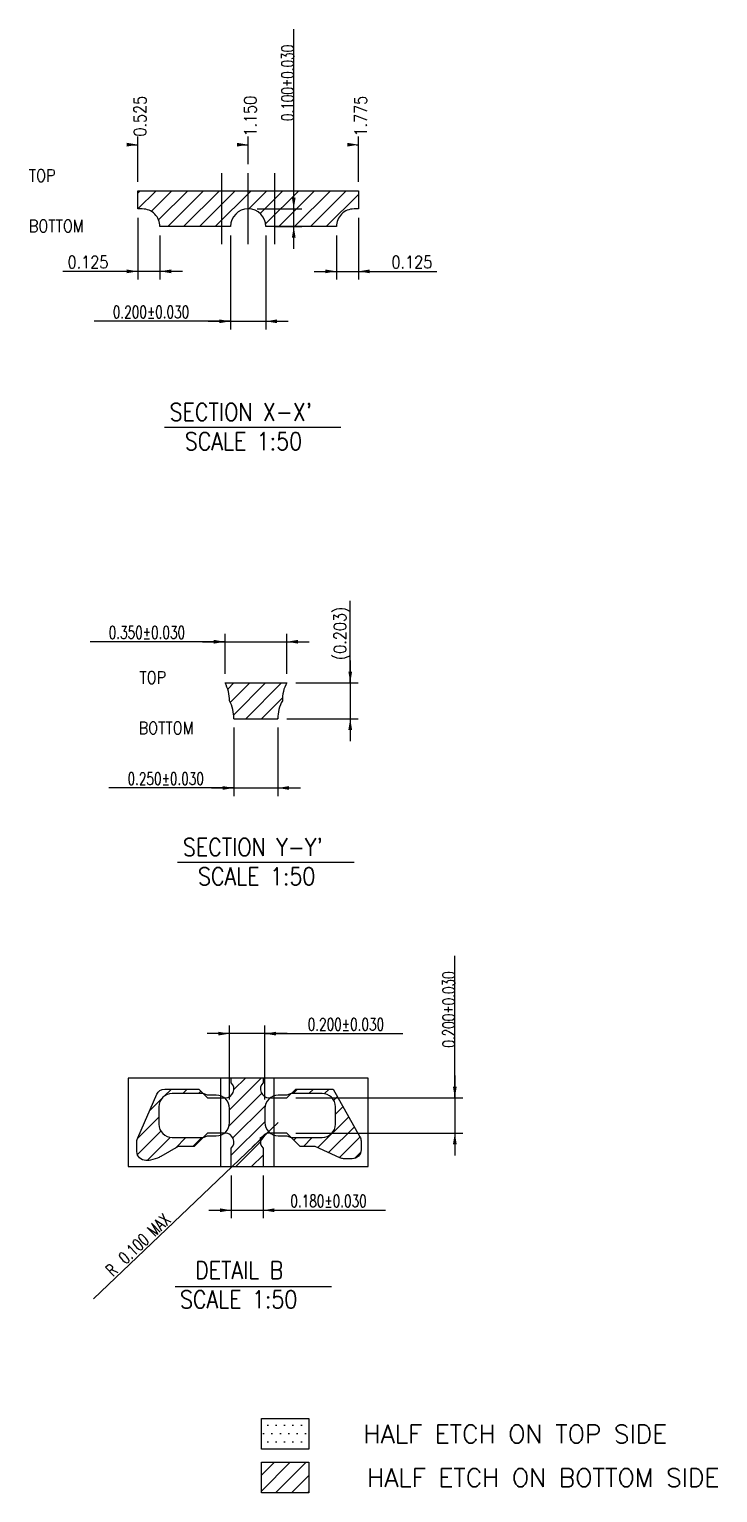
# Model space of a CAD drawing. Header units: millimetres. Extents: x 480.3 to 494.7, y 199.4 to 208.6.
# Drawn here: x 490.81 to 494.71, y 199.36 to 207.66 of the extents above; entities that cross this region are included whole.
import ezdxf

# ---------------------------------------------------------------- set-up
doc = ezdxf.new("R2010")
doc.units = ezdxf.units.MM
for name, pattern in [('CENTER', [12, 7.5, -1.5, 1.5, -1.5]), ('DASHED', [4.5, 3, -1.5]), ('PHANTOM', [15, 7.5, -1.5, 1.5, -1.5, 1.5, -1.5])]:
    doc.linetypes.add(name, pattern=pattern)
for name, color, linetype in [('3', 7, 'Continuous'), ('3D', 4, 'Continuous'), ('TEMPLATE', 6, 'Continuous')]:
    doc.layers.add(name, color=color, linetype=linetype)
doc.styles.add('SIMPLEX', font='SIMPLEX')
doc.styles.get("Standard").update_dxf_attribs({"font": 'ROMANS', "bigfont": 'EXTFONT2'})
pattern_1 = [(45, (-47.4901, 56.66132), (-0.0449012806, 0.0449012806), [])]

msp = doc.modelspace()

# ---------------------------------------------------------------- hatches: boundary and pattern name
at = {"layer": '3'}
h = msp.add_hatch(dxfattribs=at)
h.set_pattern_fill('ANSI31', color=256, scale=0.02)
h.set_pattern_definition(pattern_1)
h.paths.add_polyline_path([(491.8958, 206.7402), (491.4208, 206.7402), (491.4208, 206.6372), (491.4458, 206.6372, -0.414214), (491.5458, 206.5372), (491.8958, 206.5372)])
h.paths.add_polyline_path([(492.0458, 206.7402), (491.8958, 206.7402), (491.8958, 206.5372), (491.9458, 206.5372, -0.414214), (492.0458, 206.6372)])
h.paths.add_polyline_path([(492.1958, 206.7402), (492.0458, 206.7402), (492.0458, 206.6372, -0.414214), (492.1458, 206.5372), (492.1958, 206.5372)])
h.paths.add_polyline_path([(492.6708, 206.7402), (492.304, 206.7402), (492.304, 206.5372), (492.5458, 206.5372, -0.414214), (492.6458, 206.6372), (492.6708, 206.6372)])
h.paths.add_polyline_path([(492.304, 206.7402), (492.1958, 206.7402), (492.1958, 206.6372), (492.304, 206.6372)])
h.paths.add_polyline_path([(492.304, 206.6372), (492.1958, 206.6372), (492.1958, 206.5372), (492.304, 206.5372)])
h = msp.add_hatch(dxfattribs=at)
h.set_pattern_fill('ANSI31', color=256, scale=0.02)
h.set_pattern_definition(pattern_1)
h.paths.add_polyline_path([(492.2644, 203.9488), (491.9144, 203.9488, -0.132977), (491.9394, 203.8473, -0.132977), (491.9644, 203.7458), (492.2144, 203.7458, -0.132977), (492.2394, 203.8473, -0.132977)])
at = {"layer": '3D'}
h = msp.add_hatch(dxfattribs=at)
h.set_pattern_fill('ANSI31', color=256, scale=0.02, style=0, pattern_type=2)
h.set_pattern_definition([(45, (487.39167, 203.59807), (-0.04472136, 0.04472136), [])])
h.paths.add_polyline_path([(491.4194, 201.3684, 0.10331), (491.4152, 201.3484), (491.4152, 201.29, 0.414214), (491.4652, 201.24), (491.4777, 201.24, 0.072911), (491.4921, 201.2422), (491.5311, 201.2538, 0.059117), (491.5505, 201.2623), (491.6497, 201.32), (491.7402, 201.32), (491.7902, 201.37), (491.6152, 201.37, -0.414214), (491.5402, 201.445), (491.5402, 201.545, -0.414214), (491.6152, 201.62), (491.7902, 201.62), (491.7652, 201.6451), (491.573, 201.6451, 0.298145), (491.5271, 201.6151)])
h.paths.add_polyline_path([(492.528, 201.6451), (492.3152, 201.6451), (492.2902, 201.62), (492.4652, 201.62, -0.414214), (492.5402, 201.545), (492.5402, 201.445, -0.414214), (492.4652, 201.37), (492.2902, 201.37), (492.3402, 201.32), (492.4245, 201.32), (492.5654, 201.2547, 0.109048), (492.5864, 201.25), (492.6352, 201.25, 0.414214), (492.6852, 201.3), (492.6852, 201.3505, 0.128042), (492.6789, 201.3748)])
h.paths.add_polyline_path([(491.9502, 201.7075), (491.9502, 201.6808, -0.671801), (491.9152, 201.595), (491.9102, 201.595, -0.236068), (491.9402, 201.535), (491.9402, 201.455, -0.236068), (491.9102, 201.395), (491.9152, 201.395, -0.671801), (491.9502, 201.3093), (491.9502, 201.205), (492.1302, 201.205), (492.1302, 201.3093, -0.671801), (492.1652, 201.395), (492.1702, 201.395, -0.236068), (492.1402, 201.455), (492.1402, 201.535, -0.236068), (492.1702, 201.595), (492.1652, 201.595, -0.671801), (492.1302, 201.6808), (492.1302, 201.7075)])
at = {"layer": 'TEMPLATE'}
h = msp.add_hatch(dxfattribs=at)
h.set_pattern_fill('DOTS', scale=0.03)
h.paths.add_polyline_path([(492.1213, 199.7757), (492.3887, 199.7757), (492.3887, 199.6029), (492.1213, 199.6029)])
h = msp.add_hatch(dxfattribs=at)
h.set_pattern_fill('ANSI31', color=4, scale=0.02)
h.paths.add_polyline_path([(492.1213, 199.528), (492.3887, 199.528), (492.3887, 199.3552), (492.1213, 199.3552)])

# ---------------------------------------------------------------- linework, layer by layer
at = {"layer": '3', "color": 7, "linetype": 'Continuous'}
for p, q in [((491.5709, 205.3999), (492.5712, 205.3999)), ((491.9144, 203.9488), (492.2644, 203.9488)), ((491.9644, 203.7458), (492.2144, 203.7458)), ((491.646, 202.9319), (492.6464, 202.9319)), ((491.6311, 200.5246), (492.5174, 200.5246))]:
    msp.add_line(p, q, dxfattribs=at)
msp.add_lwpolyline([(491.4208, 206.7402), (492.6708, 206.7402), (492.6708, 206.6372), (492.6458, 206.6372, 0.414214), (492.5458, 206.5372), (492.1458, 206.5372, 1), (491.9458, 206.5372), (491.5458, 206.5372, 0.414214), (491.4458, 206.6372), (491.4208, 206.6372)], format="xyb", close=True, dxfattribs=at)
for points in [[(491.9502, 201.205), (491.9502, 201.3093, 0.671801), (491.9152, 201.395), (491.8152, 201.395), (491.7402, 201.32), (491.6497, 201.32), (491.5505, 201.2623, -0.059117), (491.5311, 201.2538), (491.4921, 201.2422, -0.072911), (491.4777, 201.24), (491.4652, 201.24, -0.414214), (491.4152, 201.29), (491.4152, 201.3484, -0.10331), (491.4194, 201.3684), (491.5271, 201.6151, -0.298145), (491.573, 201.6451), (491.7652, 201.6451), (491.8152, 201.595), (491.9152, 201.595, 0.671801), (491.9502, 201.6808), (491.9502, 201.7075)], [(492.1302, 201.7075), (492.1302, 201.6808, 0.671801), (492.1652, 201.595), (492.2652, 201.595), (492.3152, 201.6451), (492.528, 201.6451), (492.6789, 201.3748, -0.128042), (492.6852, 201.3505), (492.6852, 201.3, -0.414214), (492.6352, 201.25), (492.5864, 201.25, -0.109048), (492.5654, 201.2547), (492.4245, 201.32), (492.3402, 201.32), (492.2652, 201.395), (492.1652, 201.395, 0.671801), (492.1302, 201.3093), (492.1302, 201.205)]]:
    msp.add_lwpolyline(points, format="xyb", dxfattribs=at)
for centre, start, end in [((491.7394, 203.8519), 358.68763, 28.98606), ((492.4393, 203.8519), 151.01394, 181.31237), ((491.7644, 203.7504), 358.68763, 28.98606), ((492.4143, 203.7504), 151.01394, 181.31237)]:
    msp.add_arc(centre, 0.2, start, end, dxfattribs=at)
at = {"layer": '3D', "color": 7, "linetype": 'Continuous'}
for p, q in [((492.304, 206.6372), (492.304, 207.6562)), ((491.4208, 206.791), (491.4208, 207.0473)), ((492.0458, 206.891), (492.0458, 207.0473)), ((492.6708, 206.791), (492.6708, 207.0473)), ((491.3802, 207.0016), (491.4208, 207.0016)), ((492.0084, 207.0016), (492.0458, 207.0016)), ((492.6571, 207.0016), (492.6708, 207.0016)), ((492.304, 206.4102), (492.304, 206.7642)), ((492.0966, 206.6372), (492.3497, 206.6372)), ((491.4208, 206.5864), (491.4208, 206.2373)), ((492.1966, 206.5372), (492.3497, 206.5372)), ((492.6708, 206.5864), (492.6708, 206.2373)), ((491.5458, 206.4864), (491.5458, 206.2373)), ((491.9458, 206.4864), (491.9458, 205.954)), ((492.1458, 206.4864), (492.1458, 205.954)), ((492.5458, 206.4864), (492.5458, 206.2373)), ((491.4208, 206.2831), (490.9959, 206.2831)), ((491.6728, 206.2831), (491.2938, 206.2831)), ((492.4188, 206.2831), (492.7978, 206.2831)), ((492.6708, 206.2831), (493.1153, 206.2831)), ((491.9458, 205.9997), (491.1731, 205.9997)), ((491.8188, 205.9997), (492.2728, 205.9997)), ((492.6241, 203.9488), (492.6241, 204.4142)), ((491.9144, 203.9996), (491.9144, 204.2278)), ((492.2644, 203.9996), (492.2644, 204.2278)), ((491.9144, 204.1821), (491.1497, 204.1821)), ((491.7874, 204.1821), (492.3914, 204.1821)), ((492.6241, 204.0758), (492.6241, 203.6188)), ((492.3152, 203.9488), (492.6698, 203.9488)), ((492.2652, 203.7458), (492.6698, 203.7458)), ((491.9644, 203.695), (491.9644, 203.307)), ((492.2144, 203.695), (492.2144, 203.307)), ((491.9644, 203.3527), (491.2564, 203.3527)), ((491.8374, 203.3527), (492.3414, 203.3527)), ((493.2169, 201.595), (493.2169, 202.4004)), ((491.9402, 201.5858), (491.9402, 202.005)), ((492.1402, 201.5858), (492.1402, 202.005)), ((492.2672, 201.9593), (491.8132, 201.9593)), ((492.1402, 201.9593), (492.9216, 201.9593)), ((493.2169, 201.722), (493.2169, 201.268)), ((492.316, 201.595), (493.2626, 201.595)), ((492.161, 201.4032), (491.1697, 200.4553)), ((492.2152, 201.455), (492.0692, 201.3154)), ((492.316, 201.395), (493.2626, 201.395)), ((491.9502, 201.1542), (491.9502, 200.9117)), ((492.1302, 201.1542), (492.1302, 200.9117)), ((491.8232, 200.9575), (492.2572, 200.9575)), ((492.1302, 200.9575), (492.8231, 200.9575))]:
    msp.add_line(p, q, dxfattribs=at)
at = {"layer": '3D', "color": 7, "linetype": 'PHANTOM'}
for p, q in [((491.8958, 206.4372), (491.8958, 206.8402)), ((492.1958, 206.8402), (492.1958, 206.4372))]:
    msp.add_line(p, q, dxfattribs=at)
at = {"layer": '3D', "color": 7, "linetype": 'CENTER'}
msp.add_line((492.0458, 206.4372), (492.0458, 206.8402), dxfattribs=at)
at = {"layer": '3D', "color": 56, "linetype": 'PHANTOM'}
for p, q in [((491.8902, 201.205), (491.8902, 201.7075)), ((492.1902, 201.7075), (492.1902, 201.205))]:
    msp.add_line(p, q, dxfattribs=at)
at = {"layer": '3D', "linetype": 'DASHED'}
msp.add_lwpolyline([(492.7252, 201.7075), (491.3652, 201.7075), (491.3652, 201.205), (492.7252, 201.205)], close=True, dxfattribs=at)
at = {"layer": '3D', "linetype": 'Continuous'}
for points in [[(491.5402, 201.545), (491.5402, 201.445, 0.414214), (491.6152, 201.37), (491.7902, 201.37), (491.8152, 201.38), (491.8652, 201.38, 0.414214), (491.9402, 201.455), (491.9402, 201.535, 0.414214), (491.8652, 201.61), (491.8152, 201.61), (491.7902, 201.62), (491.6152, 201.62, 0.414214)], [(492.4652, 201.62), (492.2902, 201.62), (492.2652, 201.61), (492.2152, 201.61, 0.414214), (492.1402, 201.535), (492.1402, 201.455, 0.414214), (492.2152, 201.38), (492.2652, 201.38), (492.2902, 201.37), (492.4652, 201.37, 0.414214), (492.5402, 201.445), (492.5402, 201.545, 0.414214)]]:
    msp.add_lwpolyline(points, format="xyb", close=True, dxfattribs=at)
at = {"layer": '3D', "color": 7}
for points in [[(491.3573, 206.991), (491.3573, 207.0122), (491.4208, 207.0016)], [(491.9823, 206.991), (491.9823, 207.0122), (492.0458, 207.0016)], [(492.6073, 206.991), (492.6073, 207.0122), (492.6708, 207.0016)], [(492.3146, 206.7007), (492.2934, 206.7007), (492.304, 206.6372)], [(492.2934, 206.4737), (492.3146, 206.4737), (492.304, 206.5372)], [(491.3573, 206.2937), (491.3573, 206.2725), (491.4208, 206.2831)], [(491.6093, 206.2725), (491.6093, 206.2937), (491.5458, 206.2831)], [(492.4823, 206.2937), (492.4823, 206.2725), (492.5458, 206.2831)], [(492.7343, 206.2725), (492.7343, 206.2937), (492.6708, 206.2831)], [(491.8823, 206.0103), (491.8823, 205.9892), (491.9458, 205.9997)], [(492.2093, 205.9892), (492.2093, 206.0103), (492.1458, 205.9997)], [(491.8509, 204.1927), (491.8509, 204.1715), (491.9144, 204.1821)], [(492.3279, 204.1715), (492.3279, 204.1927), (492.2644, 204.1821)], [(492.6347, 204.0123), (492.6135, 204.0123), (492.6241, 203.9488)], [(492.6135, 203.6823), (492.6347, 203.6823), (492.6241, 203.7458)], [(491.9009, 203.3633), (491.9009, 203.3421), (491.9644, 203.3527)], [(492.2779, 203.3421), (492.2779, 203.3633), (492.2144, 203.3527)], [(491.8767, 201.9699), (491.8767, 201.9487), (491.9402, 201.9593)], [(492.2037, 201.9487), (492.2037, 201.9699), (492.1402, 201.9593)], [(493.2275, 201.6585), (493.2063, 201.6585), (493.2169, 201.595)], [(492.1078, 201.367), (492.1224, 201.3517), (492.161, 201.4032)], [(493.2063, 201.3315), (493.2275, 201.3315), (493.2169, 201.395)], [(491.8867, 200.968), (491.8867, 200.9469), (491.9502, 200.9575)], [(492.1937, 200.9469), (492.1937, 200.968), (492.1302, 200.9575)]]:
    msp.add_solid(points, dxfattribs=at)
at = {"layer": 'TEMPLATE', "color": 7, "elevation": -0.0101}
for points in [[(492.1213, 199.7757), (492.3887, 199.7757), (492.3887, 199.6029), (492.1213, 199.6029)], [(492.1213, 199.528), (492.3887, 199.528), (492.3887, 199.3552), (492.1213, 199.3552)]]:
    msp.add_lwpolyline(points, close=True, dxfattribs=at)

# ---------------------------------------------------------------- texts
at = {"layer": '3', "color": 7, "width": 0.857143}
for s, p in [("SECTION X-X'", (491.6006, 205.4352)), ('SCALE 1:50', (491.6863, 205.2695)), ("SECTION Y-Y'", (491.6758, 202.9673)), ('SCALE 1:50', (491.7615, 202.8016)), ('DETAIL B', (491.745, 200.5677)), ('SCALE 1:50', (491.6593, 200.402))]:
    msp.add_text(s, height=0.1, dxfattribs=at).set_placement(p)
at = {"layer": '3D', "color": 7, "width": 0.857143}
for s, p in [('TOP', (490.8026, 206.7913)), ('BOTTOM', (490.8026, 206.5052)), ('TOP', (491.4292, 203.9441)), ('BOTTOM', (491.4249, 203.658))]:
    msp.add_text(s, height=0.07, dxfattribs=at).set_placement(p)
at = {"layer": '3D', "color": 7, "char_height": 0.07}
for s, insert, attachment_point, rotation in [('\\W0.714286;0.100±0.030', (492.304, 207.3517), 8, 90), ('\\W0.857143;0.525', (491.4333, 207.0473), 4, 90), ('\\W0.857143;1.150', (492.0583, 207.0473), 4, 90), ('\\W0.857143;1.775', (492.6833, 207.0473), 4, 90), ('\\W0.857143;(0.203)', (492.6241, 204.2297), 8, 90), ('\\W0.714286;0.200±0.030', (493.2169, 202.0959), 8, 90), ('{\\W0.71429;R\u30000.100 MAX}', (491.4458, 200.7368), 8, 43.7)]:
    msp.add_mtext(s, dxfattribs=dict(at, insert=insert, attachment_point=attachment_point, rotation=rotation))
at = {"layer": '3D', "color": 7, "char_height": 0.07, "attachment_point": 8}
for s, insert in [('\\W0.857143;0.125', (491.1379, 206.3006)), ('\\W0.857143;0.125', (492.9733, 206.3006)), ('\\W0.714286;0.200±0.030', (491.4951, 206.0172)), ('\\W0.714286;0.350±0.030', (491.4717, 204.1996)), ('\\W0.714286;0.250±0.030', (491.5784, 203.3702)), ('\\W0.714286;0.200±0.030', (492.5996, 201.9768)), ('\\W0.714286;0.180±0.030', (492.5011, 200.975))]:
    msp.add_mtext(s, dxfattribs=dict(at, insert=insert))
at = {"layer": 'TEMPLATE', "color": 7, "char_height": 0.103469, "attachment_point": 5, "style": 'SIMPLEX'}
for s, insert in [('\\A1;HALF ETCH ON TOP SIDE', (493.5597, 199.6883, -0.0101)), ('\\A1;HALF ETCH ON BOTTOM SIDE', (493.7178, 199.4406, -0.0101))]:
    msp.add_mtext(s, dxfattribs=dict(at, insert=insert))

doc.saveas('drawing.dxf')
